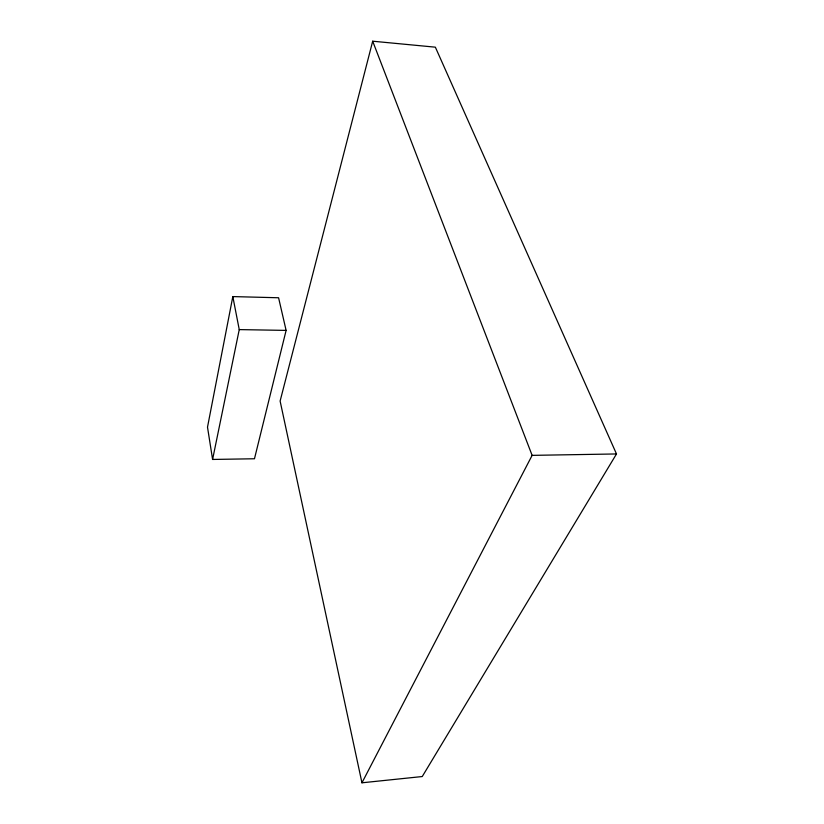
<?xml version="1.0" encoding="UTF-8"?>
<svg xmlns="http://www.w3.org/2000/svg" width="824" height="824" viewBox="0 0 824 824"><rect width="100%" height="100%" fill="white"/><g stroke="black" fill="none" stroke-linecap="round" stroke-linejoin="round"><path stroke-width="1.24" d="M232.821 296.589L207.504 427.151L212.592 459.452L254.472 458.762L286.113 330.403L278.584 297.763L232.821 296.589L239.248 329.6L212.592 459.452M372.685 41.2L280.119 401.051L361.952 782.8L422.248 776.538L616.496 453.952L435.36 47.174L372.685 41.2L532.129 455.363L361.952 782.8M532.129 455.363L616.496 453.952M239.248 329.6L286.113 330.403"/></g></svg>
